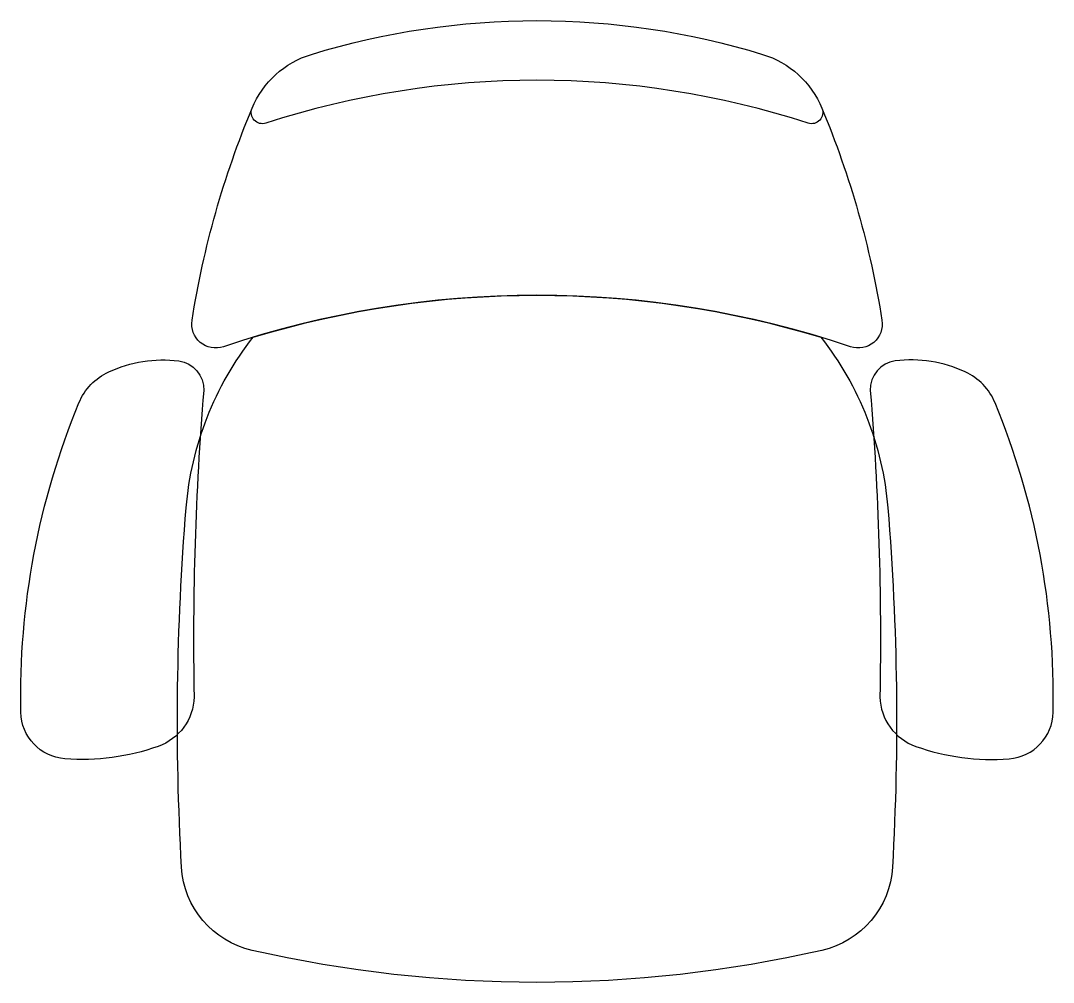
# Model space of a CAD drawing. Header units: millimetres. Extents: x -327 to 322, y -256 to 348.
import ezdxf

# ---------------------------------------------------------------- set-up
doc = ezdxf.new("R2010")
doc.units = ezdxf.units.MM
doc.header["$LTSCALE"] = 0.001

msp = doc.modelspace()

# ---------------------------------------------------------------- linework, layer by layer
for points in [[(-199.77, 143.36, -0.567761), (-219.47, 159.96, -0.059862), (-181.77, 293.16, -0.224321), (-144.47, 327.06, -0.149405), (138.93, 327.06, -0.224321), (176.23, 293.16, -0.059862), (213.93, 159.96, -0.567761), (194.23, 143.36, 0.164102), (-199.77, 143.36)], [(-173.07, 283.86, -0.642678), (-181.77, 293.16, -0.224321), (-144.47, 327.06, -0.149405), (138.93, 327.06, -0.224321), (176.23, 293.16, -0.642678), (167.53, 283.86, 0.157903), (-173.07, 283.86)], [(-181.77, -235.94, -0.334655), (-226.07, -183.54, -0.034623), (-223.17, 42.16, -0.147077), (-181.07, 149.36, -0.147789), (175.53, 149.36, -0.147077), (217.63, 42.16, -0.034623), (220.53, -183.54, -0.334655), (176.23, -235.94, -0.112061), (-181.77, -235.94)], [(-290.57, 108.06, -0.189597), (-271.77, 127.56, -0.139303), (-227.87, 134.46, -0.389292), (-212.17, 115.86, 0.025009), (-218.17, -76.64, -0.309812), (-240.77, -107.74, -0.105005), (-299.37, -115.54, -0.386097), (-327.07, -86.24, -0.102793), (-290.57, 108.06)], [(285.03, 108.06, 0.189597), (266.23, 127.56, 0.139303), (222.33, 134.46, 0.389292), (206.63, 115.86, -0.025009), (212.63, -76.64, 0.309812), (235.23, -107.74, 0.105005), (293.83, -115.54, 0.386097), (321.53, -86.24, 0.102793), (285.03, 108.06)]]:
    msp.add_lwpolyline(points, format="xyb")

doc.saveas('drawing.dxf')
